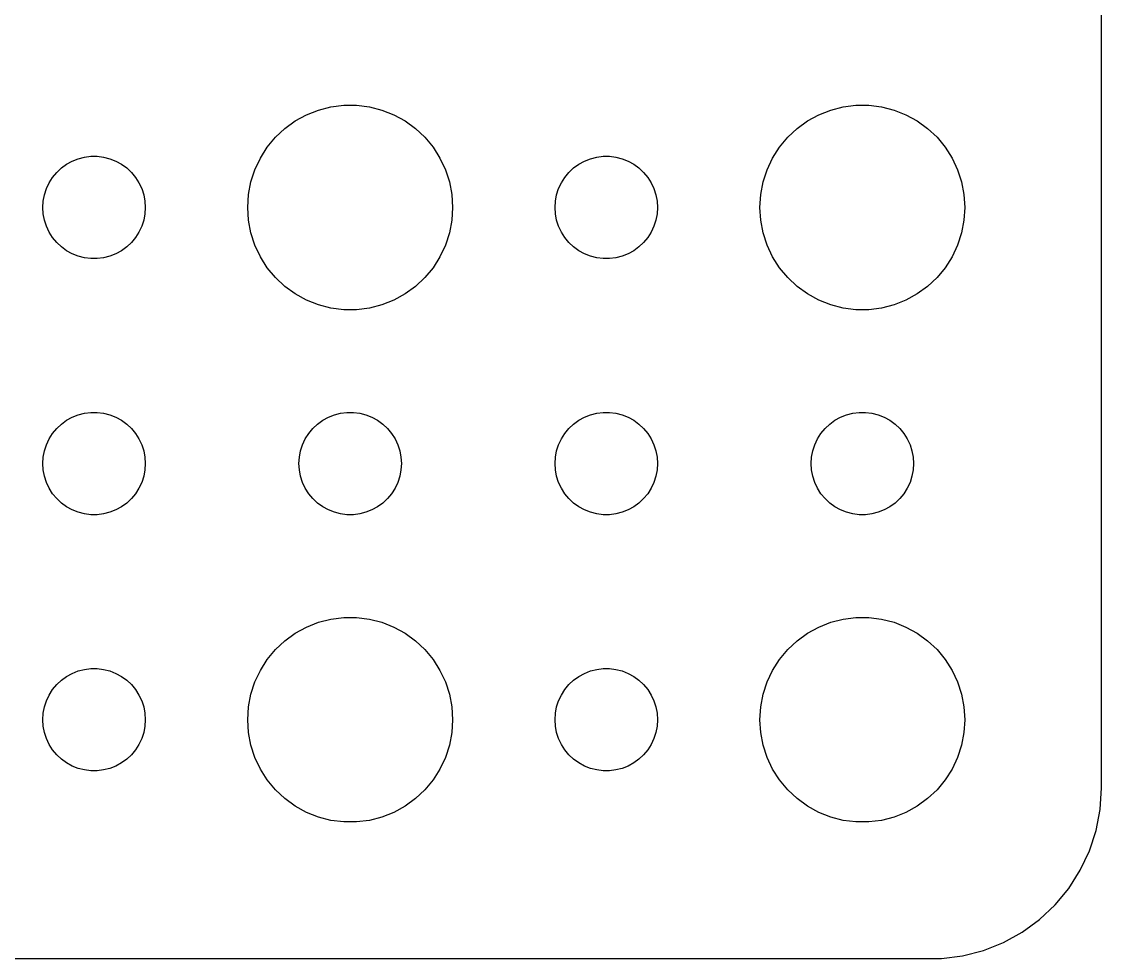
# Model space of a CAD drawing. Header units: metres. Extents: x -120 to 120, y -112 to 112.
# Drawn here: x 87.88 to 119.5, y -111.99 to -84.56 of the extents above; entities that cross this region are included whole.
import ezdxf

# ---------------------------------------------------------------- set-up
doc = ezdxf.new("R2010")
doc.units = ezdxf.units.M

msp = doc.modelspace()

# ---------------------------------------------------------------- linework, layer by layer
for p, q in [((119.5, -107), (119.5, 107)), ((96.2227, -87.2855), (96.573, -87.1468)), ((96.573, -87.1468), (96.9379, -87.0531)), ((96.9379, -87.0531), (97.3116, -87.0059)), ((97.3116, -87.0059), (97.6884, -87.0059)), ((97.6884, -87.0059), (98.0621, -87.0531)), ((98.0621, -87.0531), (98.427, -87.1468)), ((98.427, -87.1468), (98.7773, -87.2855)), ((111.223, -87.2855), (111.573, -87.1468)), ((111.573, -87.1468), (111.938, -87.0531)), ((111.938, -87.0531), (112.312, -87.0059)), ((112.312, -87.0059), (112.688, -87.0059)), ((112.688, -87.0059), (113.062, -87.0531)), ((113.062, -87.0531), (113.427, -87.1468)), ((113.427, -87.1468), (113.777, -87.2855)), ((95.5877, -87.6885), (95.8925, -87.467)), ((95.8925, -87.467), (96.2227, -87.2855)), ((98.7773, -87.2855), (99.1075, -87.467)), ((99.1075, -87.467), (99.4123, -87.6885)), ((110.588, -87.6885), (110.893, -87.467)), ((110.893, -87.467), (111.223, -87.2855)), ((113.777, -87.2855), (114.107, -87.467)), ((114.107, -87.467), (114.412, -87.6885)), ((95.3131, -87.9464), (95.5877, -87.6885)), ((99.4123, -87.6885), (99.6869, -87.9464)), ((110.313, -87.9464), (110.588, -87.6885)), ((114.412, -87.6885), (114.687, -87.9464)), ((95.073, -88.2366), (95.3131, -87.9464)), ((99.6869, -87.9464), (99.927, -88.2366)), ((110.073, -88.2366), (110.313, -87.9464)), ((114.687, -87.9464), (114.927, -88.2366)), ((89.5365, -88.5734), (89.7189, -88.5266)), ((89.7189, -88.5266), (89.9058, -88.503)), ((89.9058, -88.503), (90.0942, -88.503)), ((90.0942, -88.503), (90.2811, -88.5266)), ((90.2811, -88.5266), (90.4635, -88.5734)), ((94.8711, -88.5547), (95.073, -88.2366)), ((99.927, -88.2366), (100.129, -88.5547)), ((104.536, -88.5734), (104.719, -88.5266)), ((104.719, -88.5266), (104.906, -88.503)), ((104.906, -88.503), (105.094, -88.503)), ((105.094, -88.503), (105.281, -88.5266)), ((105.281, -88.5266), (105.464, -88.5734)), ((109.871, -88.5547), (110.073, -88.2366)), ((114.927, -88.2366), (115.129, -88.5547)), ((88.9065, -88.9732), (89.0439, -88.8442)), ((89.0439, -88.8442), (89.1963, -88.7335)), ((89.1963, -88.7335), (89.3613, -88.6428)), ((89.3613, -88.6428), (89.5365, -88.5734)), ((90.4635, -88.5734), (90.6387, -88.6428)), ((90.6387, -88.6428), (90.8037, -88.7335)), ((90.8037, -88.7335), (90.9561, -88.8442)), ((90.9561, -88.8442), (91.0934, -88.9732)), ((94.7107, -88.8956), (94.8711, -88.5547)), ((100.129, -88.5547), (100.289, -88.8956)), ((103.907, -88.9732), (104.044, -88.8442)), ((104.044, -88.8442), (104.196, -88.7335)), ((104.196, -88.7335), (104.361, -88.6428)), ((104.361, -88.6428), (104.536, -88.5734)), ((105.464, -88.5734), (105.639, -88.6428)), ((105.639, -88.6428), (105.804, -88.7335)), ((105.804, -88.7335), (105.956, -88.8442)), ((105.956, -88.8442), (106.093, -88.9732)), ((109.711, -88.8956), (109.871, -88.5547)), ((115.129, -88.5547), (115.289, -88.8956)), ((88.6855, -89.2774), (88.7865, -89.1183)), ((88.7865, -89.1183), (88.9065, -88.9732)), ((91.0934, -88.9732), (91.2135, -89.1183)), ((91.2135, -89.1183), (91.3145, -89.2774)), ((94.5943, -89.2539), (94.7107, -88.8956)), ((100.289, -88.8956), (100.406, -89.2539)), ((103.686, -89.2774), (103.786, -89.1183)), ((103.786, -89.1183), (103.907, -88.9732)), ((106.093, -88.9732), (106.214, -89.1183)), ((106.214, -89.1183), (106.314, -89.2774)), ((109.594, -89.2539), (109.711, -88.8956)), ((115.289, -88.8956), (115.406, -89.2539)), ((88.5471, -89.627), (88.6053, -89.4478)), ((88.6053, -89.4478), (88.6855, -89.2774)), ((91.3145, -89.2774), (91.3947, -89.4478)), ((91.3947, -89.4478), (91.4529, -89.627)), ((94.5237, -89.624), (94.5943, -89.2539)), ((100.406, -89.2539), (100.476, -89.624)), ((103.547, -89.627), (103.605, -89.4478)), ((103.605, -89.4478), (103.686, -89.2774)), ((106.314, -89.2774), (106.395, -89.4478)), ((106.395, -89.4478), (106.453, -89.627)), ((109.524, -89.624), (109.594, -89.2539)), ((115.406, -89.2539), (115.476, -89.624)), ((88.5118, -89.812), (88.5471, -89.627)), ((91.4529, -89.627), (91.4882, -89.812)), ((94.5, -90), (94.5237, -89.624)), ((100.476, -89.624), (100.5, -90)), ((103.512, -89.812), (103.547, -89.627)), ((106.453, -89.627), (106.488, -89.812)), ((109.5, -90), (109.524, -89.624)), ((115.476, -89.624), (115.5, -90)), ((88.5, -90), (88.5118, -89.812)), ((88.5118, -90.188), (88.5, -90)), ((91.4882, -89.812), (91.5, -90)), ((91.5, -90), (91.4882, -90.188)), ((94.5237, -90.376), (94.5, -90)), ((100.5, -90), (100.476, -90.376)), ((103.5, -90), (103.512, -89.812)), ((103.512, -90.188), (103.5, -90)), ((106.488, -89.812), (106.5, -90)), ((106.5, -90), (106.488, -90.188)), ((109.524, -90.376), (109.5, -90)), ((115.5, -90), (115.476, -90.376)), ((88.5471, -90.373), (88.5118, -90.188)), ((88.6053, -90.5522), (88.5471, -90.373)), ((91.4529, -90.373), (91.3947, -90.5522)), ((91.4882, -90.188), (91.4529, -90.373)), ((94.5943, -90.7461), (94.5237, -90.376)), ((100.476, -90.376), (100.406, -90.7461)), ((103.547, -90.373), (103.512, -90.188)), ((103.605, -90.5522), (103.547, -90.373)), ((106.453, -90.373), (106.395, -90.5522)), ((106.488, -90.188), (106.453, -90.373)), ((109.594, -90.7461), (109.524, -90.376)), ((115.476, -90.376), (115.406, -90.7461)), ((88.6855, -90.7226), (88.6053, -90.5522)), ((88.7865, -90.8817), (88.6855, -90.7226)), ((91.3145, -90.7226), (91.2135, -90.8817)), ((91.3947, -90.5522), (91.3145, -90.7226)), ((94.7107, -91.1044), (94.5943, -90.7461)), ((100.406, -90.7461), (100.289, -91.1044)), ((103.686, -90.7226), (103.605, -90.5522)), ((103.786, -90.8817), (103.686, -90.7226)), ((106.314, -90.7226), (106.214, -90.8817)), ((106.395, -90.5522), (106.314, -90.7226)), ((109.711, -91.1044), (109.594, -90.7461)), ((115.406, -90.7461), (115.289, -91.1044)), ((88.9065, -91.0268), (88.7865, -90.8817)), ((89.0439, -91.1558), (88.9065, -91.0268)), ((91.0934, -91.0268), (90.9561, -91.1558)), ((91.2135, -90.8817), (91.0934, -91.0268)), ((103.907, -91.0268), (103.786, -90.8817)), ((104.044, -91.1558), (103.907, -91.0268)), ((106.093, -91.0268), (105.956, -91.1558)), ((106.214, -90.8817), (106.093, -91.0268)), ((89.1963, -91.2665), (89.0439, -91.1558)), ((89.3613, -91.3572), (89.1963, -91.2665)), ((89.5365, -91.4266), (89.3613, -91.3572)), ((90.6387, -91.3572), (90.4635, -91.4266)), ((90.8037, -91.2665), (90.6387, -91.3572)), ((90.9561, -91.1558), (90.8037, -91.2665)), ((94.8711, -91.4453), (94.7107, -91.1044)), ((100.289, -91.1044), (100.129, -91.4453)), ((104.196, -91.2665), (104.044, -91.1558)), ((104.361, -91.3572), (104.196, -91.2665)), ((104.536, -91.4266), (104.361, -91.3572)), ((105.639, -91.3572), (105.464, -91.4266)), ((105.804, -91.2665), (105.639, -91.3572)), ((105.956, -91.1558), (105.804, -91.2665)), ((109.871, -91.4453), (109.711, -91.1044)), ((115.289, -91.1044), (115.129, -91.4453)), ((89.7189, -91.4734), (89.5365, -91.4266)), ((89.9058, -91.497), (89.7189, -91.4734)), ((90.0942, -91.497), (89.9058, -91.497)), ((90.2811, -91.4734), (90.0942, -91.497)), ((90.4635, -91.4266), (90.2811, -91.4734)), ((95.073, -91.7634), (94.8711, -91.4453)), ((100.129, -91.4453), (99.927, -91.7634)), ((104.719, -91.4734), (104.536, -91.4266)), ((104.906, -91.497), (104.719, -91.4734)), ((105.094, -91.497), (104.906, -91.497)), ((105.281, -91.4734), (105.094, -91.497)), ((105.464, -91.4266), (105.281, -91.4734)), ((110.073, -91.7634), (109.871, -91.4453)), ((115.129, -91.4453), (114.927, -91.7634)), ((95.3131, -92.0536), (95.073, -91.7634)), ((99.927, -91.7634), (99.6869, -92.0536)), ((110.313, -92.0536), (110.073, -91.7634)), ((114.927, -91.7634), (114.687, -92.0536)), ((95.5877, -92.3115), (95.3131, -92.0536)), ((95.8925, -92.533), (95.5877, -92.3115)), ((99.4123, -92.3115), (99.1075, -92.533)), ((99.6869, -92.0536), (99.4123, -92.3115)), ((110.588, -92.3115), (110.313, -92.0536)), ((110.893, -92.533), (110.588, -92.3115)), ((114.412, -92.3115), (114.107, -92.533)), ((114.687, -92.0536), (114.412, -92.3115)), ((96.2227, -92.7145), (95.8925, -92.533)), ((99.1075, -92.533), (98.7773, -92.7145)), ((111.223, -92.7145), (110.893, -92.533)), ((114.107, -92.533), (113.777, -92.7145)), ((96.573, -92.8532), (96.2227, -92.7145)), ((96.9379, -92.9469), (96.573, -92.8532)), ((97.3116, -92.9941), (96.9379, -92.9469)), ((98.0621, -92.9469), (97.6884, -92.9941)), ((98.427, -92.8532), (98.0621, -92.9469)), ((98.7773, -92.7145), (98.427, -92.8532)), ((111.573, -92.8532), (111.223, -92.7145)), ((111.938, -92.9469), (111.573, -92.8532)), ((112.312, -92.9941), (111.938, -92.9469)), ((113.062, -92.9469), (112.688, -92.9941)), ((113.427, -92.8532), (113.062, -92.9469)), ((113.777, -92.7145), (113.427, -92.8532)), ((97.6884, -92.9941), (97.3116, -92.9941)), ((112.688, -92.9941), (112.312, -92.9941)), ((89.3613, -96.1428), (89.5365, -96.0734)), ((89.5365, -96.0734), (89.7189, -96.0266)), ((89.7189, -96.0266), (89.9058, -96.003)), ((89.9058, -96.003), (90.0942, -96.003)), ((90.0942, -96.003), (90.2811, -96.0266)), ((90.2811, -96.0266), (90.4635, -96.0734)), ((90.4635, -96.0734), (90.6387, -96.1428)), ((96.8613, -96.1428), (97.0365, -96.0734)), ((97.0365, -96.0734), (97.2189, -96.0266)), ((97.2189, -96.0266), (97.4058, -96.003)), ((97.4058, -96.003), (97.5942, -96.003)), ((97.5942, -96.003), (97.7811, -96.0266)), ((97.7811, -96.0266), (97.9635, -96.0734)), ((97.9635, -96.0734), (98.1387, -96.1428)), ((104.361, -96.1428), (104.536, -96.0734)), ((104.536, -96.0734), (104.719, -96.0266)), ((104.719, -96.0266), (104.906, -96.003)), ((104.906, -96.003), (105.094, -96.003)), ((105.094, -96.003), (105.281, -96.0266)), ((105.281, -96.0266), (105.464, -96.0734)), ((105.464, -96.0734), (105.639, -96.1428)), ((111.861, -96.1428), (112.036, -96.0734)), ((112.036, -96.0734), (112.219, -96.0266)), ((112.219, -96.0266), (112.406, -96.003)), ((112.406, -96.003), (112.594, -96.003)), ((112.594, -96.003), (112.781, -96.0266)), ((112.781, -96.0266), (112.964, -96.0734)), ((112.964, -96.0734), (113.139, -96.1428)), ((88.9065, -96.4732), (89.0439, -96.3442)), ((89.0439, -96.3442), (89.1963, -96.2335)), ((89.1963, -96.2335), (89.3613, -96.1428)), ((90.6387, -96.1428), (90.8037, -96.2335)), ((90.8037, -96.2335), (90.9561, -96.3442)), ((90.9561, -96.3442), (91.0934, -96.4732)), ((96.4065, -96.4732), (96.5439, -96.3442)), ((96.5439, -96.3442), (96.6963, -96.2335)), ((96.6963, -96.2335), (96.8613, -96.1428)), ((98.1387, -96.1428), (98.3037, -96.2335)), ((98.3037, -96.2335), (98.4561, -96.3442)), ((98.4561, -96.3442), (98.5934, -96.4732)), ((103.907, -96.4732), (104.044, -96.3442)), ((104.044, -96.3442), (104.196, -96.2335)), ((104.196, -96.2335), (104.361, -96.1428)), ((105.639, -96.1428), (105.804, -96.2335)), ((105.804, -96.2335), (105.956, -96.3442)), ((105.956, -96.3442), (106.093, -96.4732)), ((111.407, -96.4732), (111.544, -96.3442)), ((111.544, -96.3442), (111.696, -96.2335)), ((111.696, -96.2335), (111.861, -96.1428)), ((113.139, -96.1428), (113.304, -96.2335)), ((113.304, -96.2335), (113.456, -96.3442)), ((113.456, -96.3442), (113.593, -96.4732)), ((88.6855, -96.7774), (88.7865, -96.6183)), ((88.7865, -96.6183), (88.9065, -96.4732)), ((91.0934, -96.4732), (91.2135, -96.6183)), ((91.2135, -96.6183), (91.3145, -96.7774)), ((96.1855, -96.7774), (96.2865, -96.6183)), ((96.2865, -96.6183), (96.4065, -96.4732)), ((98.5934, -96.4732), (98.7135, -96.6183)), ((98.7135, -96.6183), (98.8145, -96.7774)), ((103.686, -96.7774), (103.786, -96.6183)), ((103.786, -96.6183), (103.907, -96.4732)), ((106.093, -96.4732), (106.214, -96.6183)), ((106.214, -96.6183), (106.314, -96.7774)), ((111.186, -96.7774), (111.286, -96.6183)), ((111.286, -96.6183), (111.407, -96.4732)), ((113.593, -96.4732), (113.714, -96.6183)), ((113.714, -96.6183), (113.814, -96.7774)), ((88.5471, -97.127), (88.6053, -96.9478)), ((88.6053, -96.9478), (88.6855, -96.7774)), ((91.3145, -96.7774), (91.3947, -96.9478)), ((91.3947, -96.9478), (91.4529, -97.127)), ((96.0471, -97.127), (96.1053, -96.9478)), ((96.1053, -96.9478), (96.1855, -96.7774)), ((98.8145, -96.7774), (98.8947, -96.9478)), ((98.8947, -96.9478), (98.9529, -97.127)), ((103.547, -97.127), (103.605, -96.9478)), ((103.605, -96.9478), (103.686, -96.7774)), ((106.314, -96.7774), (106.395, -96.9478)), ((106.395, -96.9478), (106.453, -97.127)), ((111.047, -97.127), (111.105, -96.9478)), ((111.105, -96.9478), (111.186, -96.7774)), ((113.814, -96.7774), (113.895, -96.9478)), ((113.895, -96.9478), (113.953, -97.127)), ((88.5, -97.5), (88.5118, -97.312)), ((88.5118, -97.312), (88.5471, -97.127)), ((91.4529, -97.127), (91.4882, -97.312)), ((91.4882, -97.312), (91.5, -97.5)), ((96, -97.5), (96.0118, -97.312)), ((96.0118, -97.312), (96.0471, -97.127)), ((98.9529, -97.127), (98.9882, -97.312)), ((98.9882, -97.312), (99, -97.5)), ((103.5, -97.5), (103.512, -97.312)), ((103.512, -97.312), (103.547, -97.127)), ((106.453, -97.127), (106.488, -97.312)), ((106.488, -97.312), (106.5, -97.5)), ((111, -97.5), (111.012, -97.312)), ((111.012, -97.312), (111.047, -97.127)), ((113.953, -97.127), (113.988, -97.312)), ((113.988, -97.312), (114, -97.5)), ((88.5118, -97.688), (88.5, -97.5)), ((88.5471, -97.873), (88.5118, -97.688)), ((91.4882, -97.688), (91.4529, -97.873)), ((91.5, -97.5), (91.4882, -97.688)), ((96.0118, -97.688), (96, -97.5)), ((96.0471, -97.873), (96.0118, -97.688)), ((98.9882, -97.688), (98.9529, -97.873)), ((99, -97.5), (98.9882, -97.688)), ((103.512, -97.688), (103.5, -97.5)), ((103.547, -97.873), (103.512, -97.688)), ((106.488, -97.688), (106.453, -97.873)), ((106.5, -97.5), (106.488, -97.688)), ((111.012, -97.688), (111, -97.5)), ((111.047, -97.873), (111.012, -97.688)), ((113.988, -97.688), (113.953, -97.873)), ((114, -97.5), (113.988, -97.688)), ((88.6053, -98.0522), (88.5471, -97.873)), ((91.4529, -97.873), (91.3947, -98.0522)), ((96.1053, -98.0522), (96.0471, -97.873)), ((98.9529, -97.873), (98.8947, -98.0522)), ((103.605, -98.0522), (103.547, -97.873)), ((106.453, -97.873), (106.395, -98.0522)), ((111.105, -98.0522), (111.047, -97.873)), ((113.953, -97.873), (113.895, -98.0522)), ((88.6855, -98.2226), (88.6053, -98.0522)), ((88.7865, -98.3817), (88.6855, -98.2226)), ((91.3145, -98.2226), (91.2135, -98.3817)), ((91.3947, -98.0522), (91.3145, -98.2226)), ((96.1855, -98.2226), (96.1053, -98.0522)), ((96.2865, -98.3817), (96.1855, -98.2226)), ((98.8145, -98.2226), (98.7135, -98.3817)), ((98.8947, -98.0522), (98.8145, -98.2226)), ((103.686, -98.2226), (103.605, -98.0522)), ((103.786, -98.3817), (103.686, -98.2226)), ((106.314, -98.2226), (106.214, -98.3817)), ((106.395, -98.0522), (106.314, -98.2226)), ((111.186, -98.2226), (111.105, -98.0522)), ((111.286, -98.3817), (111.186, -98.2226)), ((113.814, -98.2226), (113.714, -98.3817)), ((113.895, -98.0522), (113.814, -98.2226)), ((88.9065, -98.5268), (88.7865, -98.3817)), ((89.0439, -98.6558), (88.9065, -98.5268)), ((89.1963, -98.7665), (89.0439, -98.6558)), ((90.9561, -98.6558), (90.8037, -98.7665)), ((91.0934, -98.5268), (90.9561, -98.6558)), ((91.2135, -98.3817), (91.0934, -98.5268)), ((96.4065, -98.5268), (96.2865, -98.3817)), ((96.5439, -98.6558), (96.4065, -98.5268)), ((96.6963, -98.7665), (96.5439, -98.6558)), ((98.4561, -98.6558), (98.3037, -98.7665)), ((98.5934, -98.5268), (98.4561, -98.6558)), ((98.7135, -98.3817), (98.5934, -98.5268)), ((103.907, -98.5268), (103.786, -98.3817)), ((104.044, -98.6558), (103.907, -98.5268)), ((104.196, -98.7665), (104.044, -98.6558)), ((105.956, -98.6558), (105.804, -98.7665)), ((106.093, -98.5268), (105.956, -98.6558)), ((106.214, -98.3817), (106.093, -98.5268)), ((111.407, -98.5268), (111.286, -98.3817)), ((111.544, -98.6558), (111.407, -98.5268)), ((111.696, -98.7665), (111.544, -98.6558)), ((113.456, -98.6558), (113.304, -98.7665)), ((113.593, -98.5268), (113.456, -98.6558)), ((113.714, -98.3817), (113.593, -98.5268)), ((89.3613, -98.8572), (89.1963, -98.7665)), ((89.5365, -98.9266), (89.3613, -98.8572)), ((89.7189, -98.9734), (89.5365, -98.9266)), ((89.9058, -98.997), (89.7189, -98.9734)), ((90.2811, -98.9734), (90.0942, -98.997)), ((90.4635, -98.9266), (90.2811, -98.9734)), ((90.6387, -98.8572), (90.4635, -98.9266)), ((90.8037, -98.7665), (90.6387, -98.8572)), ((96.8613, -98.8572), (96.6963, -98.7665)), ((97.0365, -98.9266), (96.8613, -98.8572)), ((97.2189, -98.9734), (97.0365, -98.9266)), ((97.4058, -98.997), (97.2189, -98.9734)), ((97.7811, -98.9734), (97.5942, -98.997)), ((97.9635, -98.9266), (97.7811, -98.9734)), ((98.1387, -98.8572), (97.9635, -98.9266)), ((98.3037, -98.7665), (98.1387, -98.8572)), ((104.361, -98.8572), (104.196, -98.7665)), ((104.536, -98.9266), (104.361, -98.8572)), ((104.719, -98.9734), (104.536, -98.9266)), ((104.906, -98.997), (104.719, -98.9734)), ((105.281, -98.9734), (105.094, -98.997)), ((105.464, -98.9266), (105.281, -98.9734)), ((105.639, -98.8572), (105.464, -98.9266)), ((105.804, -98.7665), (105.639, -98.8572)), ((111.861, -98.8572), (111.696, -98.7665)), ((112.036, -98.9266), (111.861, -98.8572)), ((112.219, -98.9734), (112.036, -98.9266)), ((112.406, -98.997), (112.219, -98.9734)), ((112.781, -98.9734), (112.594, -98.997)), ((112.964, -98.9266), (112.781, -98.9734)), ((113.139, -98.8572), (112.964, -98.9266)), ((113.304, -98.7665), (113.139, -98.8572)), ((90.0942, -98.997), (89.9058, -98.997)), ((97.5942, -98.997), (97.4058, -98.997)), ((105.094, -98.997), (104.906, -98.997)), ((112.594, -98.997), (112.406, -98.997)), ((96.573, -102.147), (96.9379, -102.053)), ((96.9379, -102.053), (97.3116, -102.006)), ((97.3116, -102.006), (97.6884, -102.006)), ((97.6884, -102.006), (98.0621, -102.053)), ((98.0621, -102.053), (98.427, -102.147)), ((111.573, -102.147), (111.938, -102.053)), ((111.938, -102.053), (112.312, -102.006)), ((112.312, -102.006), (112.688, -102.006)), ((112.688, -102.006), (113.062, -102.053)), ((113.062, -102.053), (113.427, -102.147)), ((95.8925, -102.467), (96.2227, -102.286)), ((96.2227, -102.286), (96.573, -102.147)), ((98.427, -102.147), (98.7773, -102.286)), ((98.7773, -102.286), (99.1075, -102.467)), ((110.893, -102.467), (111.223, -102.286)), ((111.223, -102.286), (111.573, -102.147)), ((113.427, -102.147), (113.777, -102.286)), ((113.777, -102.286), (114.107, -102.467)), ((95.3131, -102.946), (95.5877, -102.688)), ((95.5877, -102.688), (95.8925, -102.467)), ((99.1075, -102.467), (99.4123, -102.688)), ((99.4123, -102.688), (99.6869, -102.946)), ((110.313, -102.946), (110.588, -102.688)), ((110.588, -102.688), (110.893, -102.467)), ((114.107, -102.467), (114.412, -102.688)), ((114.412, -102.688), (114.687, -102.946)), ((95.073, -103.237), (95.3131, -102.946)), ((99.6869, -102.946), (99.927, -103.237)), ((110.073, -103.237), (110.313, -102.946)), ((114.687, -102.946), (114.927, -103.237)), ((94.8711, -103.555), (95.073, -103.237)), ((99.927, -103.237), (100.129, -103.555)), ((109.871, -103.555), (110.073, -103.237)), ((114.927, -103.237), (115.129, -103.555)), ((89.1963, -103.734), (89.3613, -103.643)), ((89.3613, -103.643), (89.5365, -103.573)), ((89.5365, -103.573), (89.7189, -103.527)), ((89.7189, -103.527), (89.9058, -103.503)), ((89.9058, -103.503), (90.0942, -103.503)), ((90.0942, -103.503), (90.2811, -103.527)), ((90.2811, -103.527), (90.4635, -103.573)), ((90.4635, -103.573), (90.6387, -103.643)), ((90.6387, -103.643), (90.8037, -103.734)), ((94.7107, -103.896), (94.8711, -103.555)), ((100.129, -103.555), (100.289, -103.896)), ((104.196, -103.734), (104.361, -103.643)), ((104.361, -103.643), (104.536, -103.573)), ((104.536, -103.573), (104.719, -103.527)), ((104.719, -103.527), (104.906, -103.503)), ((104.906, -103.503), (105.094, -103.503)), ((105.094, -103.503), (105.281, -103.527)), ((105.281, -103.527), (105.464, -103.573)), ((105.464, -103.573), (105.639, -103.643)), ((105.639, -103.643), (105.804, -103.734)), ((109.711, -103.896), (109.871, -103.555)), ((115.129, -103.555), (115.289, -103.896)), ((88.7865, -104.118), (88.9065, -103.973)), ((88.9065, -103.973), (89.0439, -103.844)), ((89.0439, -103.844), (89.1963, -103.734)), ((90.8037, -103.734), (90.9561, -103.844)), ((90.9561, -103.844), (91.0934, -103.973)), ((91.0934, -103.973), (91.2135, -104.118)), ((94.5943, -104.254), (94.7107, -103.896)), ((100.289, -103.896), (100.406, -104.254)), ((103.786, -104.118), (103.907, -103.973)), ((103.907, -103.973), (104.044, -103.844)), ((104.044, -103.844), (104.196, -103.734)), ((105.804, -103.734), (105.956, -103.844)), ((105.956, -103.844), (106.093, -103.973)), ((106.093, -103.973), (106.214, -104.118)), ((109.594, -104.254), (109.711, -103.896)), ((115.289, -103.896), (115.406, -104.254)), ((88.6053, -104.448), (88.6855, -104.277)), ((88.6855, -104.277), (88.7865, -104.118)), ((91.2135, -104.118), (91.3145, -104.277)), ((91.3145, -104.277), (91.3947, -104.448)), ((94.5237, -104.624), (94.5943, -104.254)), ((100.406, -104.254), (100.476, -104.624)), ((103.605, -104.448), (103.686, -104.277)), ((103.686, -104.277), (103.786, -104.118)), ((106.214, -104.118), (106.314, -104.277)), ((106.314, -104.277), (106.395, -104.448)), ((109.524, -104.624), (109.594, -104.254)), ((115.406, -104.254), (115.476, -104.624)), ((88.5118, -104.812), (88.5471, -104.627)), ((88.5471, -104.627), (88.6053, -104.448)), ((91.3947, -104.448), (91.4529, -104.627)), ((91.4529, -104.627), (91.4882, -104.812)), ((94.5, -105), (94.5237, -104.624)), ((100.476, -104.624), (100.5, -105)), ((103.512, -104.812), (103.547, -104.627)), ((103.547, -104.627), (103.605, -104.448)), ((106.395, -104.448), (106.453, -104.627)), ((106.453, -104.627), (106.488, -104.812)), ((109.5, -105), (109.524, -104.624)), ((115.476, -104.624), (115.5, -105)), ((88.5, -105), (88.5118, -104.812)), ((91.4882, -104.812), (91.5, -105)), ((103.5, -105), (103.512, -104.812)), ((106.488, -104.812), (106.5, -105)), ((88.5118, -105.188), (88.5, -105)), ((88.5471, -105.373), (88.5118, -105.188)), ((91.4882, -105.188), (91.4529, -105.373)), ((91.5, -105), (91.4882, -105.188)), ((94.5237, -105.376), (94.5, -105)), ((100.5, -105), (100.476, -105.376)), ((103.512, -105.188), (103.5, -105)), ((103.547, -105.373), (103.512, -105.188)), ((106.488, -105.188), (106.453, -105.373)), ((106.5, -105), (106.488, -105.188)), ((109.524, -105.376), (109.5, -105)), ((115.5, -105), (115.476, -105.376)), ((88.6053, -105.552), (88.5471, -105.373)), ((88.6855, -105.723), (88.6053, -105.552)), ((91.3947, -105.552), (91.3145, -105.723)), ((91.4529, -105.373), (91.3947, -105.552)), ((94.5943, -105.746), (94.5237, -105.376)), ((100.476, -105.376), (100.406, -105.746)), ((103.605, -105.552), (103.547, -105.373)), ((103.686, -105.723), (103.605, -105.552)), ((106.395, -105.552), (106.314, -105.723)), ((106.453, -105.373), (106.395, -105.552)), ((109.594, -105.746), (109.524, -105.376)), ((115.476, -105.376), (115.406, -105.746)), ((88.7865, -105.882), (88.6855, -105.723)), ((88.9065, -106.027), (88.7865, -105.882)), ((91.2135, -105.882), (91.0934, -106.027)), ((91.3145, -105.723), (91.2135, -105.882)), ((94.7107, -106.104), (94.5943, -105.746)), ((100.406, -105.746), (100.289, -106.104)), ((103.786, -105.882), (103.686, -105.723)), ((103.907, -106.027), (103.786, -105.882)), ((106.214, -105.882), (106.093, -106.027)), ((106.314, -105.723), (106.214, -105.882)), ((109.711, -106.104), (109.594, -105.746)), ((115.406, -105.746), (115.289, -106.104)), ((89.0439, -106.156), (88.9065, -106.027)), ((89.1963, -106.266), (89.0439, -106.156)), ((90.9561, -106.156), (90.8037, -106.266)), ((91.0934, -106.027), (90.9561, -106.156)), ((94.8711, -106.445), (94.7107, -106.104)), ((100.289, -106.104), (100.129, -106.445)), ((104.044, -106.156), (103.907, -106.027)), ((104.196, -106.266), (104.044, -106.156)), ((105.956, -106.156), (105.804, -106.266)), ((106.093, -106.027), (105.956, -106.156)), ((109.871, -106.445), (109.711, -106.104)), ((115.289, -106.104), (115.129, -106.445)), ((89.3613, -106.357), (89.1963, -106.266)), ((89.5365, -106.427), (89.3613, -106.357)), ((89.7189, -106.473), (89.5365, -106.427)), ((89.9058, -106.497), (89.7189, -106.473)), ((90.0942, -106.497), (89.9058, -106.497)), ((90.2811, -106.473), (90.0942, -106.497)), ((90.4635, -106.427), (90.2811, -106.473)), ((90.6387, -106.357), (90.4635, -106.427)), ((90.8037, -106.266), (90.6387, -106.357)), ((95.073, -106.763), (94.8711, -106.445)), ((100.129, -106.445), (99.927, -106.763)), ((104.361, -106.357), (104.196, -106.266)), ((104.536, -106.427), (104.361, -106.357)), ((104.719, -106.473), (104.536, -106.427)), ((104.906, -106.497), (104.719, -106.473)), ((105.094, -106.497), (104.906, -106.497)), ((105.281, -106.473), (105.094, -106.497)), ((105.464, -106.427), (105.281, -106.473)), ((105.639, -106.357), (105.464, -106.427)), ((105.804, -106.266), (105.639, -106.357)), ((110.073, -106.763), (109.871, -106.445)), ((115.129, -106.445), (114.927, -106.763)), ((95.3131, -107.054), (95.073, -106.763)), ((99.927, -106.763), (99.6869, -107.054)), ((110.313, -107.054), (110.073, -106.763)), ((114.927, -106.763), (114.687, -107.054)), ((95.5877, -107.312), (95.3131, -107.054)), ((99.6869, -107.054), (99.4123, -107.312)), ((110.588, -107.312), (110.313, -107.054)), ((114.687, -107.054), (114.412, -107.312)), ((119.461, -107.627), (119.5, -107)), ((95.8925, -107.533), (95.5877, -107.312)), ((99.4123, -107.312), (99.1075, -107.533)), ((110.893, -107.533), (110.588, -107.312)), ((114.412, -107.312), (114.107, -107.533)), ((96.2227, -107.714), (95.8925, -107.533)), ((96.573, -107.853), (96.2227, -107.714)), ((98.7773, -107.714), (98.427, -107.853)), ((99.1075, -107.533), (98.7773, -107.714)), ((111.223, -107.714), (110.893, -107.533)), ((111.573, -107.853), (111.223, -107.714)), ((113.777, -107.714), (113.427, -107.853)), ((114.107, -107.533), (113.777, -107.714)), ((119.343, -108.243), (119.461, -107.627)), ((96.9379, -107.947), (96.573, -107.853)), ((97.3116, -107.994), (96.9379, -107.947)), ((97.6884, -107.994), (97.3116, -107.994)), ((98.0621, -107.947), (97.6884, -107.994)), ((98.427, -107.853), (98.0621, -107.947)), ((111.938, -107.947), (111.573, -107.853)), ((112.312, -107.994), (111.938, -107.947)), ((112.688, -107.994), (112.312, -107.994)), ((113.062, -107.947), (112.688, -107.994)), ((113.427, -107.853), (113.062, -107.947)), ((119.149, -108.841), (119.343, -108.243)), ((118.882, -109.409), (119.149, -108.841)), ((118.545, -109.939), (118.882, -109.409)), ((118.145, -110.423), (118.545, -109.939)), ((117.687, -110.853), (118.145, -110.423)), ((117.179, -111.222), (117.687, -110.853)), ((116.629, -111.524), (117.179, -111.222)), ((116.045, -111.755), (116.629, -111.524)), ((114.814, -111.99), (115.437, -111.911)), ((115.437, -111.911), (116.045, -111.755)), ((-114.814, -111.99), (114.814, -111.99))]:
    msp.add_line(p, q)

doc.saveas('drawing.dxf')
